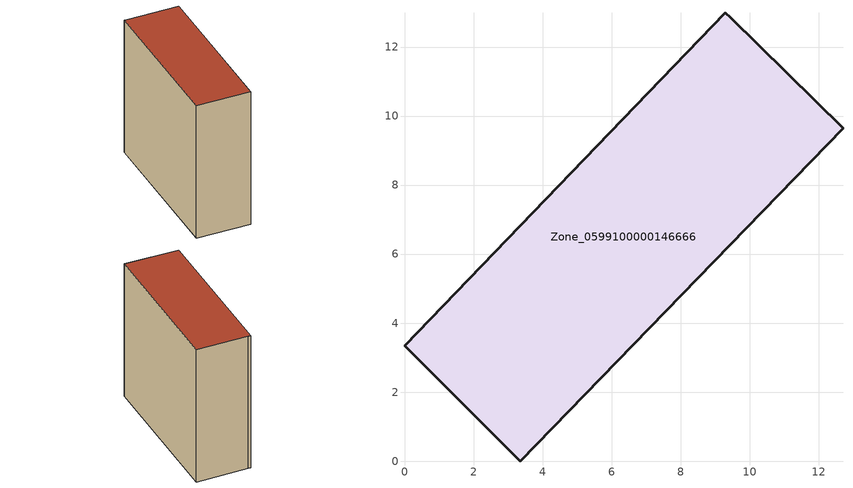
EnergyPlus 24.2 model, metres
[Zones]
Zone_0599100000146666
 floor ground (C_G): 9.45,12.84 12.71,9.64 3.35,0 0,3.35 9.3,12.99 z0
 wall outside (C_F): 3.35,0 12.71,9.64 9.45,12.84 9.3,12.99 0,3.35 3.35,0 z0:12.69
 roof outside (C_R): 12.71,9.64 9.45,12.84 9.3,12.99 0,3.35 3.35,0 z12.69
[BUILDING]
Pand.0599100000146666: North Axis=0; Terrain=City; Loads Convergence Tolerance Value=0.04; Temperature Convergence Tolerance Value=0.4; Solar Distribution=FullExterior; Maximum Number of Warmup Days=25; Minimum Number of Warmup Days=1
[Site:Location]
Rotterdam.The.Hague.AP_ZH_NLD Design_Conditions: Latitude=51.96; Longitude=4.45; Time Zone=1; Elevation=-4.5
[SITE:GROUNDTEMPERATURE:BUILDINGSURFACE]
18, 18, 18, 18, 18, 18, 18, 18, 18, 18, 18, 18
[MATERIAL] Thermal Absorptance=0.9; Solar Absorptance=0.7; Visible Absorptance=0.7
Name | Roughness | Thickness | Conductivity | Density | Specific Heat
G.TI.1946 | MediumSmooth | 0.15 | 1 | 540 | 1210
F.TI.1946 | Rough | 0.3 | 0.857143 | 1920 | 840
R.TI.1946 | MediumRough | 0.2 | 0.1 | 1500 | 1000
[CONSTRUCTION]
C_G: G.TI.1946
C_F: F.TI.1946
C_R: R.TI.1946
[ZONE]
Zone_0599100000146666: Type=1; Multiplier=1; Ceiling Height=Autocalculate; Volume=Autocalculate; Floor Area=autocalculate; Part of Total Floor Area=Yes
[ZONEINFILTRATION:DESIGNFLOWRATE]
Infil_Zone_0599100000146666: Zone or ZoneList or Space or SpaceList=Zone_0599100000146666; Schedule=AlwaysOn; Design Flow Rate Calculation Method=Flow/Area; Flow Rate per Floor Area=0.003; Constant Term Coefficient=1; Temperature Term Coefficient=0; Velocity Term Coefficient=0; Velocity Squared Term Coefficient=0
[HVACTEMPLATE:ZONE:IDEALLOADSAIRSYSTEM]
Zone_0599100000146666: Maximum Heating Supply Air Temperature=50; Minimum Cooling Supply Air Temperature=13; Maximum Heating Supply Air Humidity Ratio=0.0156; Minimum Cooling Supply Air Humidity Ratio=0.0077; Heating Limit=NoLimit; Cooling Limit=NoLimit; Dehumidification Control Type=ConstantSensibleHeatRatio; Cooling Sensible Heat Ratio=0.7; Dehumidification Setpoint=60; Humidification Control Type=None; Humidification Setpoint=30; Outdoor Air Method=None; Outdoor Air Flow Rate per Person=0.00944; Outdoor Air Flow Rate per Zone Floor Area=0; Outdoor Air Flow Rate per Zone=0; Demand Controlled Ventilation Type=None; Outdoor Air Economizer Type=NoEconomizer; Heat Recovery Type=None; Sensible Heat Recovery Effectiveness=0.7; Latent Heat Recovery Effectiveness=0.65
[ZONECONTROL:THERMOSTAT]
ThermostatControl_Zone_0599100000146666: Zone or ZoneList=Zone_0599100000146666; Control Type Schedule=DualSetpointControlType; Control 1=Thermostat_Zone_0599100000146666; Temperature Difference Between Cutout And Setpoint=0
[THERMOSTATSETPOINT:DUALSETPOINT]
Thermostat_Zone_0599100000146666: Heating Setpoint Temperature Schedule=HeatingSetpoint_Zone_0599100000146666; Cooling Setpoint Temperature Schedule=CoolingSetpoint_Zone_0599100000146666
[SCHEDULE:COMPACT]
HeatingSetpoint_Zone_0599100000146666: Through: 12/31, For: AllDays, Until: 24:00, 21
CoolingSetpoint_Zone_0599100000146666: Through: 12/31, For: AllDays, Until: 24:00, 24
DualSetpointControlType: Through: 12/31, For: AllDays, Until: 24:00, 4
AlwaysOn: Through: 12/31, For: AllDays, Until: 24:00, 1
